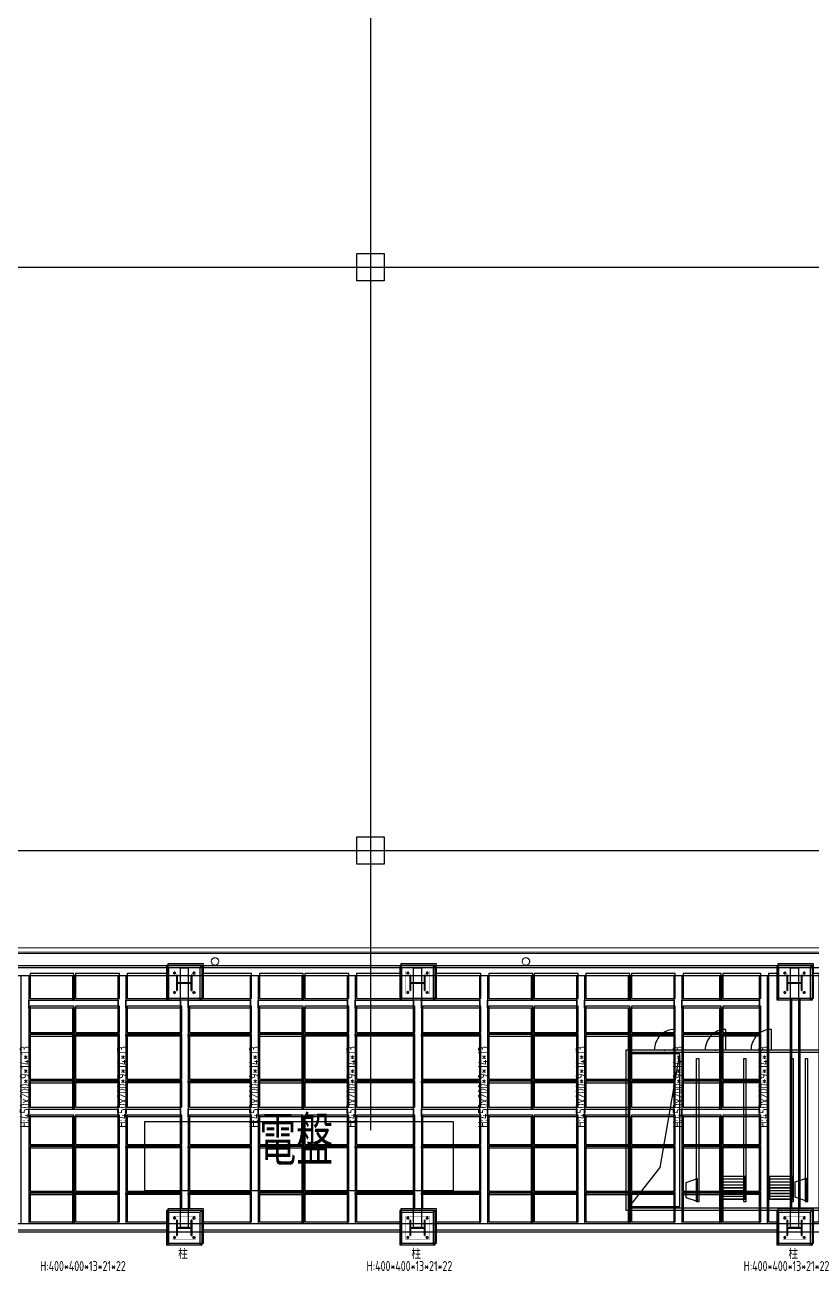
# Model space of a CAD drawing. Extents: x -3450 to 27857, y -1288 to 11880.
# Drawn here: x 13031 to 15056, y -1081 to 2123 of the extents above; entities that cross this region are included whole.
import ezdxf
from ezdxf.enums import TextEntityAlignment as Align

# ---------------------------------------------------------------- set-up
doc = ezdxf.new("R2010")
doc.units = 0
doc.linetypes.add('188K-SM-03-F20-MECH-鋼構-Y2257103$0$188K-SM-03-F10-MECH-鋼構-Y2257103$0$CENTER', pattern=[2, 1.25, -0.25, 0.25, -0.25])
doc.linetypes.add('X-S-FAB-L20$0$COL-CEN-LIN', pattern=[3.25, 2.5, -0.25, 0.25, -0.25])
for name, color, linetype in [('188K-SM-03-F20-MECH-EQ-Y2257103$0$0-future', 8, 'Continuous'), ('188K-SM-03-F20-MECH-EQ-Y2257103$0$0-既有管路', 2, 'Continuous'), ('188K-SM-03-F20-MECH-EQ-Y2257103$0$06-空調-空調', 21, 'Continuous'), ('188K-SM-03-F20-MECH-鋼構-Y2257103$0$188K-SM-03-F10-MECH-鋼構-Y2257103$0$0-Block Center-Line', 1, '188K-SM-03-F20-MECH-鋼構-Y2257103$0$188K-SM-03-F10-MECH-鋼構-Y2257103$0$CENTER'), ('188K-SM-03-F20-MECH-鋼構-Y2257103$0$188K-SM-03-F10-MECH-鋼構-Y2257103$0$0-CF-AAS-鋼構', 241, 'Continuous'), ('X-S-FAB-L20$0$1_l20平面圖_1_A-OBJE-MEP', 8, 'Continuous'), ('X-S-FAB-L20$0$1_l20平面圖_1_A-WALL-EX', 8, 'Continuous'), ('X-S-FAB-L20$0$BLOCK', 8, 'Continuous'), ('X-S-FAB-L20$0$CCL', 8, 'X-S-FAB-L20$0$COL-CEN-LIN'), ('X-S-FAB-L20$0$COL-S', 8, 'Continuous'), ('X-S-FAB-L20$0$Steel Frame-188K', 8, 'Continuous')]:
    doc.layers.add(name, color=color, linetype=linetype)
doc.styles.add('188K-SM-03-F20-MECH-EQ-Y2257103$0$00-AEX$0$HKEC', font='romans.shx', dxfattribs={"bigfont": 'china.shx'})
doc.styles.add('188K-SM-03-F20-MECH-鋼構-Y2257103$0$188K-SM-03-F10-MECH-鋼構-Y2257103$0$X-F2-L05-E-PPB-EQ-50K$0$AA-TXT', font='isocp.shx', dxfattribs={"width": 0.8, "bigfont": 'china.shx'})

# ---------------------------------------------------------------- blocks, each defined once
blk = doc.blocks.new('X-S-FAB-L20$0$FAB2-L05')
at = {"layer": 'X-S-FAB-L20$0$CCL'}
for p, q in [((-12240, 11005), (-12240, 0)), ((-26880, 2220), (1210, 2220)), ((-26880, 720), (1210, 720))]:
    blk.add_line(p, q, dxfattribs=at)
at = {"layer": 'X-S-FAB-L20$0$COL-S'}
for points in [[(-12275, 2255), (-12205, 2255), (-12205, 2185), (-12275, 2185)], [(-12275, 755), (-12205, 755), (-12205, 685), (-12275, 685)]]:
    blk.add_lwpolyline(points, close=True, dxfattribs=at)
blk = doc.blocks.new('X-S-FAB-L20$0$A$C75d98542')
at = {"layer": 'X-S-FAB-L20$0$Steel Frame-188K'}
for points in [[(10800, -116.2), (10175, -116.2), (10175, -200), (10041.2, -200), (10041.2, 90), (5067, 90), (5067, -197.2), (4254.4, -197.2), (4254.4, 90), (-55, 90), (-55, -740)], [(11400, -116.2), (10890, -116.2)], [(12370, -116.2), (11490, -116.2)], [(9810, -795), (10800, -795)], [(10890, -795), (11400, -795)], [(11490, -795), (12370, -795)]]:
    blk.add_lwpolyline(points, dxfattribs=at)
for points in [[(10800, -110), (10890, -110), (10890, -200), (10800, -200)], [(11400, -110), (11490, -110), (11490, -200), (11400, -200)], [(12370, -110), (12460, -110), (12460, -200), (12370, -200)], [(10558, -136.2), (10445, -136.2), (10445, -200), (10558, -200)], [(10675, -136.2), (10562, -136.2), (10562, -200), (10675, -200)], [(10800, -136.2), (10695, -136.2), (10695, -200), (10800, -200)], [(11015, -136.2), (10890, -136.2), (10890, -200), (11015, -200)], [(11148, -136.2), (11035, -136.2), (11035, -200), (11148, -200)], [(11265, -136.2), (11152, -136.2), (11152, -200), (11265, -200)], [(11400, -136.2), (11285, -136.2), (11285, -200), (11400, -200)], [(11605, -136.2), (11490, -136.2), (11490, -200), (11605, -200)], [(11738, -136.2), (11625, -136.2), (11625, -200), (11738, -200)], [(11855, -136.2), (11742, -136.2), (11742, -200), (11855, -200)], [(11988, -136.2), (11875, -136.2), (11875, -200), (11988, -200)], [(12105, -136.2), (11992, -136.2), (11992, -200), (12105, -200)], [(12223, -136.2), (12125, -136.2), (12125, -200), (12223, -200)], [(12325, -136.2), (12227, -136.2), (12227, -200), (12325, -200)], [(12405, -200), (12370, -200), (12370, -136.2), (12345, -136.2), (12345, -775), (12370, -775), (12370, -740), (12405, -740)], [(12475, -136.2), (12460, -136.2), (12460, -200), (12425, -200), (12425, -740), (12460, -740), (12460, -775), (12475, -775)], [(10558, -220), (10445, -220), (10445, -288), (10558, -288)], [(10675, -220), (10562, -220), (10562, -288), (10675, -288)], [(10835, -220), (10695, -220), (10695, -288), (10835, -288)], [(11015, -220), (10855, -220), (10855, -288), (11015, -288)], [(11148, -220), (11035, -220), (11035, -288), (11148, -288)], [(11265, -220), (11152, -220), (11152, -288), (11265, -288)], [(11435, -220), (11285, -220), (11285, -288), (11435, -288)], [(11605, -220), (11455, -220), (11455, -288), (11605, -288)], [(11738, -220), (11625, -220), (11625, -288), (11738, -288)], [(11855, -220), (11742, -220), (11742, -288), (11855, -288)], [(11988, -220), (11875, -220), (11875, -288), (11988, -288)], [(12105, -220), (11992, -220), (11992, -288), (12105, -288)], [(12223, -220), (12125, -220), (12125, -288), (12223, -288)], [(12325, -220), (12227, -220), (12227, -288), (12325, -288)], [(10558, -292), (10445, -292), (10445, -408), (10558, -408)], [(10675, -292), (10562, -292), (10562, -408), (10675, -408)], [(10835, -292), (10695, -292), (10695, -408), (10835, -408)], [(11015, -292), (10855, -292), (10855, -408), (11015, -408)], [(11148, -292), (11035, -292), (11035, -408), (11148, -408)], [(11265, -292), (11152, -292), (11152, -408), (11265, -408)], [(11435, -292), (11285, -292), (11285, -408), (11435, -408)], [(11605, -292), (11455, -292), (11455, -408), (11605, -408)], [(11738, -292), (11625, -292), (11625, -408), (11738, -408)], [(11855, -292), (11742, -292), (11742, -408), (11855, -408)], [(11988, -292), (11875, -292), (11875, -408), (11988, -408)], [(12105, -292), (11992, -292), (11992, -408), (12105, -408)], [(12223, -292), (12125, -292), (12125, -408), (12223, -408)], [(12325, -292), (12227, -292), (12227, -408), (12325, -408)], [(10558, -412), (10445, -412), (10445, -480), (10558, -480)], [(10675, -412), (10562, -412), (10562, -480), (10675, -480)], [(10835, -412), (10695, -412), (10695, -480), (10835, -480)], [(11015, -412), (10855, -412), (10855, -480), (11015, -480)], [(11148, -412), (11035, -412), (11035, -480), (11148, -480)], [(11265, -412), (11152, -412), (11152, -480), (11265, -480)], [(11435, -412), (11285, -412), (11285, -480), (11435, -480)], [(11605, -412), (11455, -412), (11455, -480), (11605, -480)], [(11738, -412), (11625, -412), (11625, -480), (11738, -480)], [(11855, -412), (11742, -412), (11742, -480), (11855, -480)], [(11988, -412), (11875, -412), (11875, -480), (11988, -480)], [(12105, -412), (11992, -412), (11992, -480), (12105, -480)], [(12223, -412), (12125, -412), (12125, -480), (12223, -480)], [(12325, -412), (12227, -412), (12227, -480), (12325, -480)], [(10558, -500), (10445, -500), (10445, -575.5), (10558, -575.5)], [(10675, -500), (10562, -500), (10562, -575.5), (10675, -575.5)], [(10835, -500), (10695, -500), (10695, -575.5), (10835, -575.5)], [(11015, -500), (10855, -500), (10855, -575.5), (11015, -575.5)], [(11148, -500), (11035, -500), (11035, -575.5), (11148, -575.5)], [(11265, -500), (11152, -500), (11152, -575.5), (11265, -575.5)], [(11435, -500), (11285, -500), (11285, -575.5), (11435, -575.5)], [(11605, -500), (11455, -500), (11455, -575.5), (11605, -575.5)], [(11738, -500), (11625, -500), (11625, -575.5), (11738, -575.5)], [(11855, -500), (11742, -500), (11742, -575.5), (11855, -575.5)], [(11988, -500), (11875, -500), (11875, -575.5), (11988, -575.5)], [(12105, -500), (11992, -500), (11992, -575.5), (12105, -575.5)], [(12223, -500), (12125, -500), (12125, -575.5), (12223, -575.5)], [(12325, -500), (12227, -500), (12227, -575.5), (12325, -575.5)], [(10558, -579.5), (10445, -579.5), (10445, -695.5), (10558, -695.5)], [(10675, -579.5), (10562, -579.5), (10562, -695.5), (10675, -695.5)], [(10835, -579.5), (10695, -579.5), (10695, -695.5), (10835, -695.5)], [(11015, -579.5), (10855, -579.5), (10855, -695.5), (11015, -695.5)], [(11148, -579.5), (11035, -579.5), (11035, -695.5), (11148, -695.5)], [(11265, -579.5), (11152, -579.5), (11152, -695.5), (11265, -695.5)], [(11435, -579.5), (11285, -579.5), (11285, -695.5), (11435, -695.5)], [(11605, -579.5), (11455, -579.5), (11455, -695.5), (11605, -695.5)], [(11738, -579.5), (11625, -579.5), (11625, -695.5), (11738, -695.5)], [(11855, -579.5), (11742, -579.5), (11742, -695.5), (11855, -695.5)], [(11988, -579.5), (11875, -579.5), (11875, -695.5), (11988, -695.5)], [(12105, -579.5), (11992, -579.5), (11992, -695.5), (12105, -695.5)], [(12223, -579.5), (12125, -579.5), (12125, -695.5), (12223, -695.5)], [(12325, -579.5), (12227, -579.5), (12227, -695.5), (12325, -695.5)], [(10558, -699.5), (10445, -699.5), (10445, -775), (10558, -775)], [(10675, -699.5), (10562, -699.5), (10562, -775), (10675, -775)], [(10835, -699.5), (10695, -699.5), (10695, -775), (10800, -775), (10800, -740), (10835, -740)], [(11015, -699.5), (10855, -699.5), (10855, -740), (10890, -740), (10890, -775), (11015, -775)], [(11148, -699.5), (11035, -699.5), (11035, -775), (11148, -775)], [(11265, -699.5), (11152, -699.5), (11152, -775), (11265, -775)], [(11435, -699.5), (11285, -699.5), (11285, -775), (11400, -775), (11400, -740), (11435, -740)], [(11605, -699.5), (11455, -699.5), (11455, -740), (11490, -740), (11490, -775), (11605, -775)], [(11738, -699.5), (11625, -699.5), (11625, -775), (11738, -775)], [(11855, -699.5), (11742, -699.5), (11742, -775), (11855, -775)], [(11988, -699.5), (11875, -699.5), (11875, -775), (11988, -775)], [(12105, -699.5), (11992, -699.5), (11992, -775), (12105, -775)], [(12223, -699.5), (12125, -699.5), (12125, -775), (12223, -775)], [(12325, -699.5), (12227, -699.5), (12227, -775), (12325, -775)], [(10800, -740), (10890, -740), (10890, -830), (10800, -830)], [(11400, -740), (11490, -740), (11490, -830), (11400, -830)], [(12370, -740), (12460, -740), (12460, -830), (12370, -830)]]:
    blk.add_lwpolyline(points, close=True, dxfattribs=at)
blk = doc.blocks.new('X-S-FAB-L20')
at = {"layer": 'X-S-FAB-L20$0$1_l20平面圖_1_A-OBJE-MEP', "color": 8, "lineweight": 0, "ltscale": 10, "flags": 128}
for points in [[(13529.5, -285, 1), (13510.5, -285, 1)], [(14329.5, -285, 1), (14310.5, -285, 1)]]:
    blk.add_lwpolyline(points, format="xyb", close=True, dxfattribs=at)
at = {"layer": 'X-S-FAB-L20$0$1_l20平面圖_1_A-OBJE-MEP', "color": 8, "lineweight": 0, "ltscale": 10}
for centre in [(13520, -285), (14320, -285)]:
    blk.add_circle(centre, 10, dxfattribs=at)
at = {"layer": 'X-S-FAB-L20$0$1_l20平面圖_1_A-WALL-EX', "color": 6, "lineweight": 0, "ltscale": 10}
blk.add_line((15120, -261.5), (12720, -261.5), dxfattribs=at)
at = {"layer": 'X-S-FAB-L20$0$1_l20平面圖_1_A-WALL-EX', "color": 4, "lineweight": 0, "ltscale": 10, "flags": 128}
blk.add_lwpolyline([(15135, -250), (12705, -250)], dxfattribs=at)
at = {"layer": 'X-S-FAB-L20$0$1_l20平面圖_1_A-WALL-EX', "color": 6, "lineweight": 0, "ltscale": 10, "flags": 128}
blk.add_lwpolyline([(12720, -265), (15120, -265)], dxfattribs=at)
at = {"layer": 'X-S-FAB-L20$0$1_l20平面圖_1_A-WALL-EX', "color": 12, "lineweight": 0, "ltscale": 10, "flags": 128}
blk.add_lwpolyline([(15120, -265), (12720, -265)], dxfattribs=at)
blk.add_lwpolyline([(15120, -265), (12720, -265)], dxfattribs=at)
at = {"layer": 'X-S-FAB-L20$0$BLOCK'}
blk.add_blockref('X-S-FAB-L20$0$FAB2-L05', (26160, -720), dxfattribs=at)
at = {"layer": 'X-S-FAB-L20$0$Steel Frame-188K'}
blk.add_blockref('X-S-FAB-L20$0$A$C75d98542', (2599.3, -180), dxfattribs=at)
blk = doc.blocks.new('188K-SM-03-F20-MECH-EQ-Y2257103$0$A$C0D54229D')
at = {"color": 2}
for q in [(0, -532), (532, 0)]:
    blk.add_line((0, 0), q, dxfattribs=at)
blk.add_arc((0, 0), 532, 270, 0, dxfattribs=at)
blk.add_point((266, 0))
blk = doc.blocks.new('188K-SM-03-F20-MECH-EQ-Y2257103$0$0-CRMAU-12W-future')
at = {"layer": '188K-SM-03-F20-MECH-EQ-Y2257103$0$0-future'}
for p, q in [((1862, 412), (0, 412)), ((0, 412), (0, 0)), ((1856, 406), (6, 406)), ((6, 406), (6, 6)), ((139.3, 402.5), (9.3, 402.5)), ((9.3, 402.5), (9.3, 9.5)), ((88.3, 109.9), (139.3, 402.5)), ((139.3, 9.5), (139.3, 402.5)), ((181.5, 21.5), (181.5, 390.5)), ((181.5, 390.5), (188, 390.5)), ((188, 390.5), (188, 21.5)), ((309.6, 389.4), (302.6, 389.4)), ((302.6, 389.4), (302.6, 22.6)), ((309.6, 22.6), (309.6, 389.4)), ((431.2, 389.4), (424.2, 389.4)), ((424.2, 389.4), (424.2, 22.6)), ((431.2, 22.6), (431.2, 389.4)), ((468.6, 389.4), (461.6, 389.4)), ((461.6, 389.4), (461.6, 22.6)), ((468.6, 22.6), (468.6, 389.4)), ((9.3, 9.5), (88.3, 109.9)), ((155.3, 71.6), (184.5, 81.6)), ((155.3, 71.6), (184.5, 81.6)), ((155.3, 32.4), (155.3, 71.6)), ((155.3, 32.4), (155.3, 71.6)), ((182, 22.4), (182, 81.6)), ((182, 81.6), (184.5, 81.6)), ((182, 22.4), (182, 81.6)), ((182, 81.6), (184.5, 81.6)), ((184.5, 22.4), (184.5, 81.6)), ((184.5, 22.4), (184.5, 81.6)), ((246.4, 80.7), (306.6, 80.7)), ((246.4, 80.6), (306.6, 80.6)), ((246.4, 65.9), (306.6, 65.9)), ((246.4, 65.8), (306.6, 65.8)), ((247.4, 87.9), (247.7, 87.9)), ((247.4, 87.9), (247.4, 73.4)), ((247.4, 87.8), (247.7, 87.8)), ((247.4, 87.8), (247.4, 73.3)), ((247.4, 73.4), (247.7, 73.4)), ((247.4, 73.3), (247.7, 73.3)), ((247.4, 73.1), (247.7, 73.1)), ((247.4, 73.1), (247.4, 58.6)), ((247.4, 73), (247.7, 73)), ((247.4, 73), (247.4, 58.5)), ((247.7, 87.9), (247.7, 73.4)), ((247.7, 87.8), (307.1, 87.8)), ((247.7, 87.8), (247.7, 73.3)), ((247.7, 87.7), (307.1, 87.7)), ((247.7, 73.6), (307.1, 73.6)), ((247.7, 73.5), (307.1, 73.5)), ((247.7, 73.1), (247.7, 58.6)), ((247.7, 73), (307.1, 73)), ((247.7, 73), (247.7, 58.5)), ((247.7, 72.9), (307.1, 72.9)), ((308.8, 80.7), (302.1, 80.7)), ((308.8, 80.6), (302.1, 80.6)), ((308.8, 65.9), (302.1, 65.9)), ((308.8, 65.8), (302.1, 65.8)), ((307.4, 87.9), (307.1, 87.9)), ((307.1, 73.4), (307.1, 87.9)), ((307.4, 87.8), (307.1, 87.8)), ((307.1, 73.3), (307.1, 87.8)), ((307.4, 73.4), (307.1, 73.4)), ((307.4, 73.3), (307.1, 73.3)), ((307.4, 73.1), (307.1, 73.1)), ((307.1, 58.6), (307.1, 73.1)), ((307.4, 73), (307.1, 73)), ((307.1, 58.5), (307.1, 73)), ((307.4, 73.4), (307.4, 87.9)), ((307.4, 73.3), (307.4, 87.8)), ((308, 87.3), (307.4, 87.3)), ((308, 87.2), (307.4, 87.2)), ((308, 86.8), (307.4, 86.8)), ((308, 86.7), (307.4, 86.7)), ((307.8, 86.2), (307.4, 86.2)), ((307.8, 86.1), (307.4, 86.1)), ((307.8, 75.2), (307.4, 75.2)), ((307.8, 75.1), (307.4, 75.1)), ((307.4, 58.6), (307.4, 73.1)), ((307.4, 58.5), (307.4, 73)), ((308, 72.5), (307.4, 72.5)), ((308, 72.4), (307.4, 72.4)), ((308, 72), (307.4, 72)), ((308, 71.9), (307.4, 71.9)), ((307.8, 71.4), (307.4, 71.4)), ((307.8, 71.3), (307.4, 71.3)), ((307.8, 75.2), (307.8, 86.2)), ((307.8, 75.1), (307.8, 86.1)), ((308, 77.7), (307.8, 77.7)), ((308, 77.6), (307.8, 77.6)), ((308, 77.2), (307.8, 77.2)), ((308, 77.1), (307.8, 77.1)), ((307.8, 60.4), (307.8, 71.4)), ((307.8, 60.3), (307.8, 71.3)), ((308, 86.7), (308, 87.5)), ((308, 86.6), (308, 87.4)), ((308, 77.1), (308, 77.9)), ((308, 77), (308, 77.8)), ((308, 71.9), (308, 72.7)), ((308, 71.8), (308, 72.6)), ((308.3, 87.6), (308.1, 87.6)), ((308.1, 86.6), (308.1, 87.6)), ((308.3, 87.5), (308.1, 87.5)), ((308.1, 86.5), (308.1, 87.5)), ((308.3, 86.6), (308.1, 86.6)), ((308.3, 86.5), (308.1, 86.5)), ((308.3, 78), (308.1, 78)), ((308.1, 77), (308.1, 78)), ((308.3, 77.9), (308.1, 77.9)), ((308.1, 76.9), (308.1, 77.9)), ((308.3, 77), (308.1, 77)), ((308.3, 76.9), (308.1, 76.9)), ((308.3, 72.8), (308.1, 72.8)), ((308.1, 71.8), (308.1, 72.8)), ((308.3, 72.7), (308.1, 72.7)), ((308.1, 71.7), (308.1, 72.7)), ((308.3, 71.8), (308.1, 71.8)), ((308.3, 71.7), (308.1, 71.7)), ((308.3, 87.6), (308.3, 86.6)), ((308.5, 87.2), (308.3, 87.6)), ((308.3, 87.5), (308.3, 86.5)), ((308.5, 87.1), (308.3, 87.5)), ((308.5, 86.9), (308.3, 86.6)), ((308.5, 86.8), (308.3, 86.5)), ((308.3, 78), (308.3, 77)), ((308.5, 77.6), (308.3, 78)), ((308.3, 77.9), (308.3, 76.9)), ((308.5, 77.5), (308.3, 77.9)), ((308.5, 77.3), (308.3, 77)), ((308.5, 77.2), (308.3, 76.9)), ((308.3, 72.8), (308.3, 71.8)), ((308.5, 72.4), (308.3, 72.8)), ((308.3, 72.7), (308.3, 71.7)), ((308.5, 72.3), (308.3, 72.7)), ((308.5, 72.1), (308.3, 71.8)), ((308.5, 72), (308.3, 71.7)), ((308.5, 86.9), (308.5, 87.2)), ((308.5, 86.8), (308.5, 87.1)), ((308.5, 77.3), (308.5, 77.6)), ((308.5, 77.2), (308.5, 77.5)), ((308.5, 72.1), (308.5, 72.4)), ((308.5, 72), (308.5, 72.3)), ((368, 80.7), (428.2, 80.7)), ((368, 80.6), (428.2, 80.6)), ((368, 65.9), (428.2, 65.9)), ((368, 65.8), (428.2, 65.8)), ((369, 87.9), (369.3, 87.9)), ((369, 87.9), (369, 73.4)), ((369, 87.8), (369.3, 87.8)), ((369, 87.8), (369, 73.3)), ((369, 73.4), (369.3, 73.4)), ((369, 73.3), (369.3, 73.3)), ((369, 73.1), (369.3, 73.1)), ((369, 73.1), (369, 58.6)), ((369, 73), (369.3, 73)), ((369, 73), (369, 58.5)), ((369.3, 87.9), (369.3, 73.4)), ((369.3, 87.8), (428.7, 87.8)), ((369.3, 87.8), (369.3, 73.3)), ((369.3, 87.7), (428.7, 87.7)), ((369.3, 73.6), (428.7, 73.6)), ((369.3, 73.5), (428.7, 73.5)), ((369.3, 73.1), (369.3, 58.6)), ((369.3, 73), (428.7, 73)), ((369.3, 73), (369.3, 58.5)), ((369.3, 72.9), (428.7, 72.9)), ((430.4, 80.7), (423.7, 80.7)), ((430.4, 80.6), (423.7, 80.6)), ((430.4, 65.9), (423.7, 65.9)), ((430.4, 65.8), (423.7, 65.8)), ((429, 87.9), (428.7, 87.9)), ((428.7, 73.4), (428.7, 87.9)), ((429, 87.8), (428.7, 87.8)), ((428.7, 73.3), (428.7, 87.8)), ((429, 73.4), (428.7, 73.4)), ((429, 73.3), (428.7, 73.3)), ((429, 73.1), (428.7, 73.1)), ((428.7, 58.6), (428.7, 73.1)), ((429, 73), (428.7, 73)), ((428.7, 58.5), (428.7, 73)), ((429, 73.4), (429, 87.9)), ((429, 73.3), (429, 87.8)), ((429.6, 87.3), (429, 87.3)), ((429.6, 87.2), (429, 87.2)), ((429.6, 86.8), (429, 86.8)), ((429.6, 86.7), (429, 86.7)), ((429.4, 86.2), (429, 86.2)), ((429.4, 86.1), (429, 86.1)), ((429.4, 75.2), (429, 75.2)), ((429.4, 75.1), (429, 75.1)), ((429, 58.6), (429, 73.1)), ((429, 58.5), (429, 73)), ((429.6, 72.5), (429, 72.5)), ((429.6, 72.4), (429, 72.4)), ((429.6, 72), (429, 72)), ((429.6, 71.9), (429, 71.9)), ((429.4, 71.4), (429, 71.4)), ((429.4, 71.3), (429, 71.3)), ((429.4, 75.2), (429.4, 86.2)), ((429.4, 75.1), (429.4, 86.1)), ((429.6, 77.7), (429.4, 77.7)), ((429.6, 77.6), (429.4, 77.6)), ((429.6, 77.2), (429.4, 77.2)), ((429.6, 77.1), (429.4, 77.1)), ((429.4, 60.4), (429.4, 71.4)), ((429.4, 60.3), (429.4, 71.3)), ((429.6, 86.7), (429.6, 87.5)), ((429.6, 86.6), (429.6, 87.4)), ((429.6, 77.1), (429.6, 77.9)), ((429.6, 77), (429.6, 77.8)), ((429.6, 71.9), (429.6, 72.7)), ((429.6, 71.8), (429.6, 72.6)), ((429.9, 87.6), (429.7, 87.6)), ((429.7, 86.6), (429.7, 87.6)), ((429.9, 87.5), (429.7, 87.5)), ((429.7, 86.5), (429.7, 87.5)), ((429.9, 86.6), (429.7, 86.6)), ((429.9, 86.5), (429.7, 86.5)), ((429.9, 78), (429.7, 78)), ((429.7, 77), (429.7, 78)), ((429.9, 77.9), (429.7, 77.9)), ((429.7, 76.9), (429.7, 77.9)), ((429.9, 77), (429.7, 77)), ((429.9, 76.9), (429.7, 76.9)), ((429.9, 72.8), (429.7, 72.8)), ((429.7, 71.8), (429.7, 72.8)), ((429.9, 72.7), (429.7, 72.7)), ((429.7, 71.7), (429.7, 72.7)), ((429.9, 71.8), (429.7, 71.8)), ((429.9, 71.7), (429.7, 71.7)), ((429.9, 87.6), (429.9, 86.6)), ((430.1, 87.2), (429.9, 87.6)), ((429.9, 87.5), (429.9, 86.5)), ((430.1, 87.1), (429.9, 87.5)), ((430.1, 86.9), (429.9, 86.6)), ((430.1, 86.8), (429.9, 86.5)), ((429.9, 78), (429.9, 77)), ((430.1, 77.6), (429.9, 78)), ((429.9, 77.9), (429.9, 76.9)), ((430.1, 77.5), (429.9, 77.9)), ((430.1, 77.3), (429.9, 77)), ((430.1, 77.2), (429.9, 76.9)), ((429.9, 72.8), (429.9, 71.8)), ((430.1, 72.4), (429.9, 72.8)), ((429.9, 72.7), (429.9, 71.7)), ((430.1, 72.3), (429.9, 72.7)), ((430.1, 72.1), (429.9, 71.8)), ((430.1, 72), (429.9, 71.7)), ((430.1, 86.9), (430.1, 87.2)), ((430.1, 86.8), (430.1, 87.1)), ((430.1, 77.3), (430.1, 77.6)), ((430.1, 77.2), (430.1, 77.5)), ((430.1, 72.1), (430.1, 72.4)), ((430.1, 72), (430.1, 72.3)), ((435.9, 73), (465.1, 83)), ((435.9, 33.8), (435.9, 73)), ((462.6, 23.8), (462.6, 83)), ((462.6, 83), (465.1, 83)), ((465.1, 23.8), (465.1, 83)), ((184.5, 22.4), (155.3, 32.4)), ((184.5, 22.4), (155.3, 32.4)), ((246.4, 51.1), (306.6, 51.1)), ((246.4, 51), (306.6, 51)), ((246.4, 36.3), (306.6, 36.3)), ((246.4, 36.2), (306.6, 36.2)), ((247.4, 58.6), (247.7, 58.6)), ((247.4, 58.5), (247.7, 58.5)), ((247.4, 58.3), (247.7, 58.3)), ((247.4, 58.3), (247.4, 43.8)), ((247.4, 58.2), (247.7, 58.2)), ((247.4, 58.2), (247.4, 43.7)), ((247.4, 43.8), (247.7, 43.8)), ((247.4, 43.7), (247.7, 43.7)), ((247.4, 43.5), (247.7, 43.5)), ((247.4, 43.5), (247.4, 29)), ((247.4, 43.4), (247.7, 43.4)), ((247.4, 43.4), (247.4, 28.9)), ((247.7, 58.8), (307.1, 58.8)), ((247.7, 58.7), (307.1, 58.7)), ((247.7, 58.3), (247.7, 43.8)), ((247.7, 58.2), (307.1, 58.2)), ((247.7, 58.2), (247.7, 43.7)), ((247.7, 58.1), (307.1, 58.1)), ((247.7, 44), (307.1, 44)), ((247.7, 43.9), (307.1, 43.9)), ((247.7, 43.5), (247.7, 29)), ((247.7, 43.4), (307.1, 43.4)), ((247.7, 43.4), (247.7, 28.9)), ((247.7, 43.3), (307.1, 43.3)), ((308.8, 51.1), (302.1, 51.1)), ((308.8, 51), (302.1, 51)), ((308.8, 36.3), (302.1, 36.3)), ((308.8, 36.2), (302.1, 36.2)), ((307.4, 58.6), (307.1, 58.6)), ((307.4, 58.5), (307.1, 58.5)), ((307.4, 58.3), (307.1, 58.3)), ((307.1, 43.8), (307.1, 58.3)), ((307.4, 58.2), (307.1, 58.2)), ((307.1, 43.7), (307.1, 58.2)), ((307.4, 43.8), (307.1, 43.8)), ((307.4, 43.7), (307.1, 43.7)), ((307.4, 43.5), (307.1, 43.5)), ((307.1, 29), (307.1, 43.5)), ((307.4, 43.4), (307.1, 43.4)), ((307.1, 28.9), (307.1, 43.4)), ((307.8, 60.4), (307.4, 60.4)), ((307.8, 60.3), (307.4, 60.3)), ((307.4, 43.8), (307.4, 58.3)), ((307.4, 43.7), (307.4, 58.2)), ((308, 57.7), (307.4, 57.7)), ((308, 57.6), (307.4, 57.6)), ((308, 57.2), (307.4, 57.2)), ((308, 57.1), (307.4, 57.1)), ((307.8, 56.6), (307.4, 56.6)), ((307.8, 56.5), (307.4, 56.5)), ((307.8, 45.6), (307.4, 45.6)), ((307.8, 45.5), (307.4, 45.5)), ((307.4, 29), (307.4, 43.5)), ((307.4, 28.9), (307.4, 43.4)), ((308, 42.9), (307.4, 42.9)), ((308, 42.8), (307.4, 42.8)), ((308, 42.4), (307.4, 42.4)), ((308, 42.3), (307.4, 42.3)), ((307.8, 41.8), (307.4, 41.8)), ((307.8, 41.7), (307.4, 41.7)), ((308, 62.9), (307.8, 62.9)), ((308, 62.8), (307.8, 62.8)), ((308, 62.4), (307.8, 62.4)), ((308, 62.3), (307.8, 62.3)), ((307.8, 45.6), (307.8, 56.6)), ((307.8, 45.5), (307.8, 56.5)), ((308, 48.1), (307.8, 48.1)), ((308, 48), (307.8, 48)), ((308, 47.6), (307.8, 47.6)), ((308, 47.5), (307.8, 47.5)), ((307.8, 30.8), (307.8, 41.8)), ((307.8, 30.7), (307.8, 41.7)), ((308, 33.3), (307.8, 33.3)), ((308, 33.2), (307.8, 33.2)), ((308, 32.8), (307.8, 32.8)), ((308, 32.7), (307.8, 32.7)), ((308, 62.3), (308, 63.1)), ((308, 62.2), (308, 63)), ((308, 57.1), (308, 57.9)), ((308, 57), (308, 57.8)), ((308, 47.5), (308, 48.3)), ((308, 47.4), (308, 48.2)), ((308, 42.3), (308, 43.1)), ((308, 42.2), (308, 43)), ((308, 32.7), (308, 33.5)), ((308, 32.6), (308, 33.4)), ((308.3, 63.2), (308.1, 63.2)), ((308.1, 62.2), (308.1, 63.2)), ((308.3, 63.1), (308.1, 63.1)), ((308.1, 62.1), (308.1, 63.1)), ((308.3, 62.2), (308.1, 62.2)), ((308.3, 62.1), (308.1, 62.1)), ((308.3, 58), (308.1, 58)), ((308.1, 57), (308.1, 58)), ((308.3, 57.9), (308.1, 57.9)), ((308.1, 56.9), (308.1, 57.9)), ((308.3, 57), (308.1, 57)), ((308.3, 56.9), (308.1, 56.9)), ((308.3, 48.4), (308.1, 48.4)), ((308.1, 47.4), (308.1, 48.4)), ((308.3, 48.3), (308.1, 48.3)), ((308.1, 47.3), (308.1, 48.3)), ((308.3, 47.4), (308.1, 47.4)), ((308.3, 47.3), (308.1, 47.3)), ((308.3, 43.2), (308.1, 43.2)), ((308.1, 42.2), (308.1, 43.2)), ((308.3, 43.1), (308.1, 43.1)), ((308.1, 42.1), (308.1, 43.1)), ((308.3, 42.2), (308.1, 42.2)), ((308.3, 42.1), (308.1, 42.1)), ((308.3, 33.6), (308.1, 33.6)), ((308.1, 32.6), (308.1, 33.6)), ((308.3, 33.5), (308.1, 33.5)), ((308.1, 32.5), (308.1, 33.5)), ((308.3, 32.6), (308.1, 32.6)), ((308.3, 32.5), (308.1, 32.5)), ((308.3, 63.2), (308.3, 62.2)), ((308.5, 62.8), (308.3, 63.2)), ((308.3, 63.1), (308.3, 62.1)), ((308.5, 62.7), (308.3, 63.1)), ((308.5, 62.5), (308.3, 62.2)), ((308.5, 62.4), (308.3, 62.1)), ((308.3, 58), (308.3, 57)), ((308.5, 57.6), (308.3, 58)), ((308.3, 57.9), (308.3, 56.9)), ((308.5, 57.5), (308.3, 57.9)), ((308.5, 57.3), (308.3, 57)), ((308.5, 57.2), (308.3, 56.9)), ((308.3, 48.4), (308.3, 47.4)), ((308.5, 48), (308.3, 48.4)), ((308.3, 48.3), (308.3, 47.3)), ((308.5, 47.9), (308.3, 48.3)), ((308.5, 47.7), (308.3, 47.4)), ((308.5, 47.6), (308.3, 47.3)), ((308.3, 43.2), (308.3, 42.2)), ((308.5, 42.8), (308.3, 43.2)), ((308.3, 43.1), (308.3, 42.1)), ((308.5, 42.7), (308.3, 43.1)), ((308.5, 42.5), (308.3, 42.2)), ((308.5, 42.4), (308.3, 42.1)), ((308.3, 33.6), (308.3, 32.6)), ((308.5, 33.2), (308.3, 33.6)), ((308.3, 33.5), (308.3, 32.5)), ((308.5, 33.1), (308.3, 33.5)), ((308.5, 32.9), (308.3, 32.6)), ((308.5, 32.8), (308.3, 32.5)), ((308.5, 62.5), (308.5, 62.8)), ((308.5, 62.4), (308.5, 62.7)), ((308.5, 57.3), (308.5, 57.6)), ((308.5, 57.2), (308.5, 57.5)), ((308.5, 47.7), (308.5, 48)), ((308.5, 47.6), (308.5, 47.9)), ((308.5, 42.5), (308.5, 42.8)), ((308.5, 42.4), (308.5, 42.7)), ((308.5, 32.9), (308.5, 33.2)), ((308.5, 32.8), (308.5, 33.1)), ((368, 51.1), (428.2, 51.1)), ((368, 51), (428.2, 51)), ((368, 36.3), (428.2, 36.3)), ((368, 36.2), (428.2, 36.2)), ((369, 58.6), (369.3, 58.6)), ((369, 58.5), (369.3, 58.5)), ((369, 58.3), (369.3, 58.3)), ((369, 58.3), (369, 43.8)), ((369, 58.2), (369.3, 58.2)), ((369, 58.2), (369, 43.7)), ((369, 43.8), (369.3, 43.8)), ((369, 43.7), (369.3, 43.7)), ((369, 43.5), (369.3, 43.5)), ((369, 43.5), (369, 29)), ((369, 43.4), (369.3, 43.4)), ((369, 43.4), (369, 28.9)), ((369.3, 58.8), (428.7, 58.8)), ((369.3, 58.7), (428.7, 58.7)), ((369.3, 58.3), (369.3, 43.8)), ((369.3, 58.2), (428.7, 58.2)), ((369.3, 58.2), (369.3, 43.7)), ((369.3, 58.1), (428.7, 58.1)), ((369.3, 44), (428.7, 44)), ((369.3, 43.9), (428.7, 43.9)), ((369.3, 43.5), (369.3, 29)), ((369.3, 43.4), (428.7, 43.4)), ((369.3, 43.4), (369.3, 28.9)), ((369.3, 43.3), (428.7, 43.3)), ((430.4, 51.1), (423.7, 51.1)), ((430.4, 51), (423.7, 51)), ((430.4, 36.3), (423.7, 36.3)), ((430.4, 36.2), (423.7, 36.2)), ((429, 58.6), (428.7, 58.6)), ((429, 58.5), (428.7, 58.5)), ((429, 58.3), (428.7, 58.3)), ((428.7, 43.8), (428.7, 58.3)), ((429, 58.2), (428.7, 58.2)), ((428.7, 43.7), (428.7, 58.2)), ((429, 43.8), (428.7, 43.8)), ((429, 43.7), (428.7, 43.7)), ((429, 43.5), (428.7, 43.5)), ((428.7, 29), (428.7, 43.5)), ((429, 43.4), (428.7, 43.4)), ((428.7, 28.9), (428.7, 43.4)), ((429.4, 60.4), (429, 60.4)), ((429.4, 60.3), (429, 60.3)), ((429, 43.8), (429, 58.3)), ((429, 43.7), (429, 58.2)), ((429.6, 57.7), (429, 57.7)), ((429.6, 57.6), (429, 57.6)), ((429.6, 57.2), (429, 57.2)), ((429.6, 57.1), (429, 57.1)), ((429.4, 56.6), (429, 56.6)), ((429.4, 56.5), (429, 56.5)), ((429.4, 45.6), (429, 45.6)), ((429.4, 45.5), (429, 45.5)), ((429, 29), (429, 43.5)), ((429, 28.9), (429, 43.4)), ((429.6, 42.9), (429, 42.9)), ((429.6, 42.8), (429, 42.8)), ((429.6, 42.4), (429, 42.4)), ((429.6, 42.3), (429, 42.3)), ((429.4, 41.8), (429, 41.8)), ((429.4, 41.7), (429, 41.7)), ((429.6, 62.9), (429.4, 62.9)), ((429.6, 62.8), (429.4, 62.8)), ((429.6, 62.4), (429.4, 62.4)), ((429.6, 62.3), (429.4, 62.3)), ((429.4, 45.6), (429.4, 56.6)), ((429.4, 45.5), (429.4, 56.5)), ((429.6, 48.1), (429.4, 48.1)), ((429.6, 48), (429.4, 48)), ((429.6, 47.6), (429.4, 47.6)), ((429.6, 47.5), (429.4, 47.5)), ((429.4, 30.8), (429.4, 41.8)), ((429.4, 30.7), (429.4, 41.7)), ((429.6, 33.3), (429.4, 33.3)), ((429.6, 33.2), (429.4, 33.2)), ((429.6, 32.8), (429.4, 32.8)), ((429.6, 32.7), (429.4, 32.7)), ((429.6, 62.3), (429.6, 63.1)), ((429.6, 62.2), (429.6, 63)), ((429.6, 57.1), (429.6, 57.9)), ((429.6, 57), (429.6, 57.8)), ((429.6, 47.5), (429.6, 48.3)), ((429.6, 47.4), (429.6, 48.2)), ((429.6, 42.3), (429.6, 43.1)), ((429.6, 42.2), (429.6, 43)), ((429.6, 32.7), (429.6, 33.5)), ((429.6, 32.6), (429.6, 33.4)), ((429.9, 63.2), (429.7, 63.2)), ((429.7, 62.2), (429.7, 63.2)), ((429.9, 63.1), (429.7, 63.1)), ((429.7, 62.1), (429.7, 63.1)), ((429.9, 62.2), (429.7, 62.2)), ((429.9, 62.1), (429.7, 62.1)), ((429.9, 58), (429.7, 58)), ((429.7, 57), (429.7, 58)), ((429.9, 57.9), (429.7, 57.9)), ((429.7, 56.9), (429.7, 57.9)), ((429.9, 57), (429.7, 57)), ((429.9, 56.9), (429.7, 56.9)), ((429.9, 48.4), (429.7, 48.4)), ((429.7, 47.4), (429.7, 48.4)), ((429.9, 48.3), (429.7, 48.3)), ((429.7, 47.3), (429.7, 48.3)), ((429.9, 47.4), (429.7, 47.4)), ((429.9, 47.3), (429.7, 47.3)), ((429.9, 43.2), (429.7, 43.2)), ((429.7, 42.2), (429.7, 43.2)), ((429.9, 43.1), (429.7, 43.1)), ((429.7, 42.1), (429.7, 43.1)), ((429.9, 42.2), (429.7, 42.2)), ((429.9, 42.1), (429.7, 42.1)), ((429.9, 33.6), (429.7, 33.6)), ((429.7, 32.6), (429.7, 33.6)), ((429.9, 33.5), (429.7, 33.5)), ((429.7, 32.5), (429.7, 33.5)), ((429.9, 32.6), (429.7, 32.6)), ((429.9, 32.5), (429.7, 32.5)), ((429.9, 63.2), (429.9, 62.2)), ((430.1, 62.8), (429.9, 63.2)), ((429.9, 63.1), (429.9, 62.1)), ((430.1, 62.7), (429.9, 63.1)), ((430.1, 62.5), (429.9, 62.2)), ((430.1, 62.4), (429.9, 62.1)), ((429.9, 58), (429.9, 57)), ((430.1, 57.6), (429.9, 58)), ((429.9, 57.9), (429.9, 56.9)), ((430.1, 57.5), (429.9, 57.9)), ((430.1, 57.3), (429.9, 57)), ((430.1, 57.2), (429.9, 56.9)), ((429.9, 48.4), (429.9, 47.4)), ((430.1, 48), (429.9, 48.4)), ((429.9, 48.3), (429.9, 47.3)), ((430.1, 47.9), (429.9, 48.3)), ((430.1, 47.7), (429.9, 47.4)), ((430.1, 47.6), (429.9, 47.3)), ((429.9, 43.2), (429.9, 42.2)), ((430.1, 42.8), (429.9, 43.2)), ((429.9, 43.1), (429.9, 42.1)), ((430.1, 42.7), (429.9, 43.1)), ((430.1, 42.5), (429.9, 42.2)), ((430.1, 42.4), (429.9, 42.1)), ((429.9, 33.6), (429.9, 32.6)), ((430.1, 33.2), (429.9, 33.6)), ((429.9, 33.5), (429.9, 32.5)), ((430.1, 33.1), (429.9, 33.5)), ((430.1, 32.9), (429.9, 32.6)), ((430.1, 32.8), (429.9, 32.5)), ((430.1, 62.5), (430.1, 62.8)), ((430.1, 62.4), (430.1, 62.7)), ((430.1, 57.3), (430.1, 57.6)), ((430.1, 57.2), (430.1, 57.5)), ((430.1, 47.7), (430.1, 48)), ((430.1, 47.6), (430.1, 47.9)), ((430.1, 42.5), (430.1, 42.8)), ((430.1, 42.4), (430.1, 42.7)), ((430.1, 32.9), (430.1, 33.2)), ((430.1, 32.8), (430.1, 33.1)), ((465.1, 23.8), (435.9, 33.8)), ((0, 0), (1862, 0)), ((6, 6), (1856, 6)), ((9.3, 9.5), (139.3, 9.5)), ((188, 21.5), (181.5, 21.5)), ((184.5, 22.4), (182, 22.4)), ((184.5, 22.4), (182, 22.4)), ((247.4, 29), (247.7, 29)), ((247.4, 28.9), (247.7, 28.9)), ((247.7, 29.2), (307.1, 29.2)), ((247.7, 29.1), (307.1, 29.1)), ((302.6, 22.6), (309.6, 22.6)), ((307.4, 29), (307.1, 29)), ((307.4, 28.9), (307.1, 28.9)), ((307.8, 30.8), (307.4, 30.8)), ((307.8, 30.7), (307.4, 30.7)), ((369, 29), (369.3, 29)), ((369, 28.9), (369.3, 28.9)), ((369.3, 29.2), (428.7, 29.2)), ((369.3, 29.1), (428.7, 29.1)), ((424.2, 22.6), (431.2, 22.6)), ((429, 29), (428.7, 29)), ((429, 28.9), (428.7, 28.9)), ((429.4, 30.8), (429, 30.8)), ((429.4, 30.7), (429, 30.7)), ((461.6, 22.6), (468.6, 22.6)), ((465.1, 23.8), (462.6, 23.8))]:
    blk.add_line(p, q, dxfattribs=at)
for centre, start, end in [((308.1, 87.5), 90, 180), ((308.1, 87.4), 90, 180), ((308.1, 86.7), 180, 270), ((308.1, 86.6), 180, 270), ((308.1, 77.9), 90, 180), ((308.1, 77.8), 90, 180), ((308.1, 77.1), 180, 270), ((308.1, 77), 180, 270), ((308.1, 72.7), 90, 180), ((308.1, 72.6), 90, 180), ((308.1, 71.9), 180, 270), ((308.1, 71.8), 180, 270), ((429.7, 87.5), 90, 180), ((429.7, 87.4), 90, 180), ((429.7, 86.7), 180, 270), ((429.7, 86.6), 180, 270), ((429.7, 77.9), 90, 180), ((429.7, 77.8), 90, 180), ((429.7, 77.1), 180, 270), ((429.7, 77), 180, 270), ((429.7, 72.7), 90, 180), ((429.7, 72.6), 90, 180), ((429.7, 71.9), 180, 270), ((429.7, 71.8), 180, 270), ((308.1, 63.1), 90, 180), ((308.1, 63), 90, 180), ((308.1, 62.3), 180, 270), ((308.1, 62.2), 180, 270), ((308.1, 57.9), 90, 180), ((308.1, 57.8), 90, 180), ((308.1, 57.1), 180, 270), ((308.1, 57), 180, 270), ((308.1, 48.3), 90, 180), ((308.1, 48.2), 90, 180), ((308.1, 47.5), 180, 270), ((308.1, 47.4), 180, 270), ((308.1, 43.1), 90, 180), ((308.1, 43), 90, 180), ((308.1, 42.3), 180, 270), ((308.1, 42.2), 180, 270), ((308.1, 33.5), 90, 180), ((308.1, 33.4), 90, 180), ((308.1, 32.7), 180, 270), ((308.1, 32.6), 180, 270), ((429.7, 63.1), 90, 180), ((429.7, 63), 90, 180), ((429.7, 62.3), 180, 270), ((429.7, 62.2), 180, 270), ((429.7, 57.9), 90, 180), ((429.7, 57.8), 90, 180), ((429.7, 57.1), 180, 270), ((429.7, 57), 180, 270), ((429.7, 48.3), 90, 180), ((429.7, 48.2), 90, 180), ((429.7, 47.5), 180, 270), ((429.7, 47.4), 180, 270), ((429.7, 43.1), 90, 180), ((429.7, 43), 90, 180), ((429.7, 42.3), 180, 270), ((429.7, 42.2), 180, 270), ((429.7, 33.5), 90, 180), ((429.7, 33.4), 90, 180), ((429.7, 32.7), 180, 270), ((429.7, 32.6), 180, 270)]:
    blk.add_arc(centre, 0.1, start, end, dxfattribs=at)
at = {"layer": '188K-SM-03-F20-MECH-EQ-Y2257103$0$0-future', "xscale": 0.1, "yscale": 0.1, "zscale": 0.1, "rotation": 180}
for p in [(126.5, 412), (257.5, 412), (375, 412)]:
    blk.add_blockref('188K-SM-03-F20-MECH-EQ-Y2257103$0$A$C0D54229D', p, dxfattribs=at)
blk = doc.blocks.new('188K-SM-03-F20-MECH-EQ-Y2257103')
at = {"color": 1, "ltscale": 1000}
blk.add_lwpolyline([(13339.806, -875), (13339.806, -696.25), (14132.807, -696.25), (14132.807, -875)], close=True, dxfattribs=at)
at = {"layer": '188K-SM-03-F20-MECH-EQ-Y2257103$0$0-既有管路'}
blk.add_blockref('188K-SM-03-F20-MECH-EQ-Y2257103$0$0-CRMAU-12W-future', (14576.934, -925), dxfattribs=at)
at = {"layer": '188K-SM-03-F20-MECH-EQ-Y2257103$0$06-空調-空調', "ltscale": 1000, "style": '188K-SM-03-F20-MECH-EQ-Y2257103$0$00-AEX$0$HKEC', "width": 0.8}
blk.add_text('電盤', height=125, dxfattribs=at).set_placement((13633.909, -846.58), align=Align.BOTTOM_LEFT)
blk = doc.blocks.new('*U1062')
blk.add_circle((0, 0), 24.5)
at = {"layer": '188K-SM-03-F20-MECH-鋼構-Y2257103$0$188K-SM-03-F10-MECH-鋼構-Y2257103$0$0-Block Center-Line'}
for p, q in [((0, -34), (0, 34)), ((-34, 0), (34, 0))]:
    blk.add_line(p, q, dxfattribs=at)
blk = doc.blocks.new('188K-SM-03-F20-MECH-鋼構-Y2257103$0$AUDIT_I_250817102654-3')
for p, q in [((200, 200), (-200, 200)), ((-200, 200), (-200, 179)), ((-28.5, 179), (-200, 179)), ((-6.5, 157), (-6.5, -157)), ((0, 200), (0, -200)), ((6.5, 157), (6.5, -157)), ((200, 179), (28.5, 179)), ((200, 179), (200, 200)), ((-200, -179), (-28.5, -179)), ((-200, -179), (-200, -200)), ((-200, -200), (200, -200)), ((28.5, -179), (200, -179)), ((200, -200), (200, -179))]:
    blk.add_line(p, q)
for centre, start, end in [((-28.5, 157), 0, 90), ((28.5, 157), 90, 180), ((-28.5, -157), 270, 360), ((28.5, -157), 180, 270)]:
    blk.add_arc(centre, 22, start, end)
blk = doc.blocks.new('188K-SM-03-F20-MECH-鋼構-Y2257103$0$188K-SM-03-F10-MECH-鋼構-Y2257103$0$A$C1e76e784')
for p, q in [((50, 850), (0, 900)), ((850, 850), (900, 900)), ((0, 0), (50, 50)), ((850, 50), (900, 0))]:
    blk.add_line(p, q)
for points in [[(0, 900), (900, 900), (900, 0), (0, 0)], [(50, 850), (850, 850), (850, 50), (50, 50)]]:
    blk.add_lwpolyline(points, close=True)
at = {"color": 3, "const_width": 1}
blk.add_lwpolyline([(150, 750), (750, 750), (750, 150), (150, 150)], close=True, dxfattribs=at)
at = {"yscale": 1.083333333333333, "zscale": 1.083333333333333, "rotation": 180}
for p, xscale in [((200, 700), 1.083333333333333), ((700, 700), -1.083333333333333)]:
    blk.add_blockref('*U1062', p, dxfattribs=dict(at, xscale=xscale))
at = {"rotation": 90}
blk.add_blockref('188K-SM-03-F20-MECH-鋼構-Y2257103$0$AUDIT_I_250817102654-3', (450, 450), dxfattribs=at)
at = {"yscale": 1.083333333333333, "zscale": 1.083333333333333}
for p, xscale in [((200, 200), -1.083333333333333), ((700, 200), 1.083333333333333)]:
    blk.add_blockref('*U1062', p, dxfattribs=dict(at, xscale=xscale))
blk = doc.blocks.new('188K-SM-03-F20-MECH-鋼構-Y2257103$0$A$C3848be83')
for points in [[(-5346.9, 54.8), (-5346.9, -9), (-5351, -9), (-5351, 54.8)], [(-4756.9, 54.8), (-4756.9, -9), (-4761, -9), (-4761, 54.8)], [(-4166.9, 54.8), (-4166.9, -9), (-4171, -9), (-4171, 54.8)], [(-3916.9, 54.8), (-3916.9, -9), (-3921, -9), (-3921, 54.8)], [(-3681.9, 54.8), (-3681.9, -9), (-3686, -9), (-3686, 54.8)], [(-5346.9, -29), (-5346.9, -289), (-5351, -289), (-5351, -29)], [(-4756.9, -29), (-4756.9, -289), (-4761, -289), (-4761, -29)], [(-4166.9, -29), (-4166.9, -289), (-4171, -289), (-4171, -29)], [(-3916.9, -29), (-3916.9, -289), (-3921, -289), (-3921, -29)], [(-3681.9, -29), (-3681.9, -289), (-3686, -289), (-3686, -29)], [(-5351, -97), (-5464, -97), (-5464, -101), (-5351, -101)], [(-5346.9, -97), (-5234, -97), (-5234, -101), (-5346.9, -101)], [(-5214, -97), (-5074, -97), (-5074, -101), (-5214, -101)], [(-5054, -97), (-4894, -97), (-4894, -101), (-5054, -101)], [(-4761, -97), (-4874, -97), (-4874, -101), (-4761, -101)], [(-4756.9, -97), (-4644, -97), (-4644, -101), (-4756.9, -101)], [(-4624, -97), (-4474, -97), (-4474, -101), (-4624, -101)], [(-4454, -97), (-4304, -97), (-4304, -101), (-4454, -101)], [(-4171, -97), (-4284, -97), (-4284, -101), (-4171, -101)], [(-4166.9, -97), (-4054, -97), (-4054, -101), (-4166.9, -101)], [(-3921, -97), (-4034, -97), (-4034, -101), (-3921, -101)], [(-3916.9, -97), (-3804, -97), (-3804, -101), (-3916.9, -101)], [(-3686, -97), (-3784, -97), (-3784, -101), (-3686, -101)], [(-3681.9, -97), (-3584, -97), (-3584, -101), (-3681.9, -101)], [(-5351, -217), (-5464, -217), (-5464, -221), (-5351, -221)], [(-5346.9, -217), (-5234, -217), (-5234, -221), (-5346.9, -221)], [(-5214, -217), (-5074, -217), (-5074, -221), (-5214, -221)], [(-5054, -217), (-4894, -217), (-4894, -221), (-5054, -221)], [(-4761, -217), (-4874, -217), (-4874, -221), (-4761, -221)], [(-4756.9, -217), (-4644, -217), (-4644, -221), (-4756.9, -221)], [(-4624, -217), (-4474, -217), (-4474, -221), (-4624, -221)], [(-4454, -217), (-4304, -217), (-4304, -221), (-4454, -221)], [(-4171, -217), (-4284, -217), (-4284, -221), (-4171, -221)], [(-4166.9, -217), (-4054, -217), (-4054, -221), (-4166.9, -221)], [(-3921, -217), (-4034, -217), (-4034, -221), (-3921, -221)], [(-3916.9, -217), (-3804, -217), (-3804, -221), (-3916.9, -221)], [(-3686, -217), (-3784, -217), (-3784, -221), (-3686, -221)], [(-3681.9, -217), (-3584, -217), (-3584, -221), (-3681.9, -221)], [(-5346.9, -309), (-5346.9, -584), (-5351, -584), (-5351, -309)], [(-4756.9, -309), (-4756.9, -584), (-4761, -584), (-4761, -309)], [(-4166.9, -309), (-4166.9, -584), (-4171, -584), (-4171, -309)], [(-3916.9, -309), (-3916.9, -584), (-3921, -584), (-3921, -309)], [(-3681.9, -309), (-3681.9, -584), (-3686, -584), (-3686, -309)], [(-5351, -384.5), (-5464, -384.5), (-5464, -388.5), (-5351, -388.5)], [(-5346.9, -384.5), (-5234, -384.5), (-5234, -388.5), (-5346.9, -388.5)], [(-5214, -384.5), (-5074, -384.5), (-5074, -388.5), (-5214, -388.5)], [(-5054, -384.5), (-4894, -384.5), (-4894, -388.5), (-5054, -388.5)], [(-4761, -384.5), (-4874, -384.5), (-4874, -388.5), (-4761, -388.5)], [(-4756.9, -384.5), (-4644, -384.5), (-4644, -388.5), (-4756.9, -388.5)], [(-4624, -384.5), (-4474, -384.5), (-4474, -388.5), (-4624, -388.5)], [(-4454, -384.5), (-4304, -384.5), (-4304, -388.5), (-4454, -388.5)], [(-4171, -384.5), (-4284, -384.5), (-4284, -388.5), (-4171, -388.5)], [(-4166.9, -384.5), (-4054, -384.5), (-4054, -388.5), (-4166.9, -388.5)], [(-3921, -384.5), (-4034, -384.5), (-4034, -388.5), (-3921, -388.5)], [(-3916.9, -384.5), (-3804, -384.5), (-3804, -388.5), (-3916.9, -388.5)], [(-3686, -384.5), (-3784, -384.5), (-3784, -388.5), (-3686, -388.5)], [(-3681.9, -384.5), (-3584, -384.5), (-3584, -388.5), (-3681.9, -388.5)], [(-5351, -504.5), (-5464, -504.5), (-5464, -508.5), (-5351, -508.5)], [(-5346.9, -504.5), (-5234, -504.5), (-5234, -508.5), (-5346.9, -508.5)], [(-5214, -504.5), (-5074, -504.5), (-5074, -508.5), (-5214, -508.5)], [(-5054, -504.5), (-4894, -504.5), (-4894, -508.5), (-5054, -508.5)], [(-4761, -504.5), (-4874, -504.5), (-4874, -508.5), (-4761, -508.5)], [(-4756.9, -504.5), (-4644, -504.5), (-4644, -508.5), (-4756.9, -508.5)], [(-4624, -504.5), (-4474, -504.5), (-4474, -508.5), (-4624, -508.5)], [(-4454, -504.5), (-4304, -504.5), (-4304, -508.5), (-4454, -508.5)], [(-4171, -504.5), (-4284, -504.5), (-4284, -508.5), (-4171, -508.5)], [(-4166.9, -504.5), (-4054, -504.5), (-4054, -508.5), (-4166.9, -508.5)], [(-3921, -504.5), (-4034, -504.5), (-4034, -508.5), (-3921, -508.5)], [(-3916.9, -504.5), (-3804, -504.5), (-3804, -508.5), (-3916.9, -508.5)], [(-3686, -504.5), (-3784, -504.5), (-3784, -508.5), (-3686, -508.5)], [(-3681.9, -504.5), (-3584, -504.5), (-3584, -508.5), (-3681.9, -508.5)]]:
    blk.add_lwpolyline(points, close=True)
at = {"layer": '188K-SM-03-F20-MECH-鋼構-Y2257103$0$188K-SM-03-F10-MECH-鋼構-Y2257103$0$0-CF-AAS-鋼構', "color": 140}
for points in [[(-5775.7, 54.8), (-3404.4, 54.8), (-3404.4, 74.8), (-5775.7, 74.8)], [(-5074, 74.8), (-5054, 74.8), (-5054, -593.3), (-5074, -593.3)], [(-4474, 74.8), (-4454, 74.8), (-4454, -593.3), (-4474, -593.3)], [(-3504, 74.8), (-3484, 74.8), (-3484, -593.3), (-3504, -593.3)], [(-15934, -604), (-1389.3, -604), (-1389.3, -584), (-15934, -584)]]:
    blk.add_lwpolyline(points, close=True, dxfattribs=at)
at = {"layer": '188K-SM-03-F20-MECH-鋼構-Y2257103$0$188K-SM-03-F10-MECH-鋼構-Y2257103$0$0-CF-AAS-鋼構', "color": 181}
for points in [[(-5484, 54.8), (-5464, 54.8), (-5464, -584), (-5484, -584)], [(-5234, 54.8), (-5214, 54.8), (-5214, -584), (-5234, -584)], [(-4894, 54.8), (-4874, 54.8), (-4874, -584), (-4894, -584)], [(-4644, 54.8), (-4624, 54.8), (-4624, -584), (-4644, -584)], [(-4304, 54.8), (-4284, 54.8), (-4284, -584), (-4304, -584)], [(-4304, 54.8), (-4284, 54.8), (-4284, -584), (-4304, -584)], [(-4054, 54.8), (-4034, 54.8), (-4034, -584), (-4054, -584)], [(-3804, 54.8), (-3784, 54.8), (-3784, -584), (-3804, -584)], [(-3584, 54.8), (-3564, 54.8), (-3564, -584), (-3584, -584)], [(-5464, -9), (-5234, -9), (-5234, -29), (-5464, -29)], [(-5214, -9), (-5074, -9), (-5074, -29), (-5214, -29)], [(-5054, -9), (-4894, -9), (-4894, -29), (-5054, -29)], [(-4874, -9), (-4644, -9), (-4644, -29), (-4874, -29)], [(-4624, -9), (-4474, -9), (-4474, -29), (-4624, -29)], [(-4454, -9), (-4304, -9), (-4304, -29), (-4454, -29)], [(-4284, -9), (-4054, -9), (-4054, -29), (-4284, -29)], [(-4034, -9), (-3804, -9), (-3804, -29), (-4034, -29)], [(-3784, -9), (-3584, -9), (-3584, -29), (-3784, -29)], [(-5464, -289), (-5234, -289), (-5234, -309), (-5464, -309)], [(-5214, -289), (-5074, -289), (-5074, -309), (-5214, -309)], [(-5054, -289), (-4894, -289), (-4894, -309), (-5054, -309)], [(-4874, -289), (-4644, -289), (-4644, -309), (-4874, -309)], [(-4624, -289), (-4474, -289), (-4474, -309), (-4624, -309)], [(-4454, -289), (-4304, -289), (-4304, -309), (-4454, -309)], [(-4284, -289), (-4054, -289), (-4054, -309), (-4284, -309)], [(-4034, -289), (-3804, -289), (-3804, -309), (-4034, -309)], [(-3784, -289), (-3584, -289), (-3584, -309), (-3784, -309)]]:
    blk.add_lwpolyline(points, close=True, dxfattribs=at)
at = {"layer": '188K-SM-03-F20-MECH-鋼構-Y2257103$0$188K-SM-03-F10-MECH-鋼構-Y2257103$0$0-CF-AAS-鋼構', "xscale": 0.1, "yscale": 0.1, "zscale": 0.1}
for p in [(-5109, -9), (-4509, -9), (-3539, -9), (-5109, -639), (-4509, -639), (-3539, -639)]:
    blk.add_blockref('188K-SM-03-F20-MECH-鋼構-Y2257103$0$188K-SM-03-F10-MECH-鋼構-Y2257103$0$A$C1e76e784', p, dxfattribs=at)
at = {"layer": '188K-SM-03-F20-MECH-鋼構-Y2257103$0$188K-SM-03-F10-MECH-鋼構-Y2257103$0$0-CF-AAS-鋼構', "color": 2, "style": '188K-SM-03-F20-MECH-鋼構-Y2257103$0$188K-SM-03-F10-MECH-鋼構-Y2257103$0$X-F2-L05-E-PPB-EQ-50K$0$AA-TXT', "width": 0.8}
for p in [(-5474.3, -336.4), (-5224.3, -336.4), (-4884.3, -336.4), (-4634.3, -336.4), (-4295.5, -336.4), (-4044.3, -336.4), (-3794.3, -336.4), (-3574.3, -336.4)]:
    blk.add_text('H:450x200*9*14*13', height=25.769, rotation=90, dxfattribs=at).set_placement(p, align=Align.MIDDLE_LEFT)
for s, height, p in [('柱', 25.8, (-5079.7, -673.9)), ('柱', 25.8, (-4479.7, -673.9)), ('柱', 25.8, (-3509.7, -673.9)), ('H:400*400*13*21*22', 25.769, (-5434.9, -705.2)), ('H:400*400*13*21*22', 25.769, (-4594.9, -705.2)), ('H:400*400*13*21*22', 25.769, (-3624.9, -705.2))]:
    blk.add_text(s, height=height, dxfattribs=at).set_placement(p)
blk = doc.blocks.new('188K-SM-03-F20-MECH-鋼構-Y2257103')
blk.add_blockref('188K-SM-03-F20-MECH-鋼構-Y2257103$0$A$C3848be83', (18505, -376))

msp = doc.modelspace()

# ---------------------------------------------------------------- block references
for name in ['X-S-FAB-L20', '188K-SM-03-F20-MECH-EQ-Y2257103', '188K-SM-03-F20-MECH-鋼構-Y2257103']:
    msp.add_blockref(name, (0, 0))

doc.saveas('drawing.dxf')
